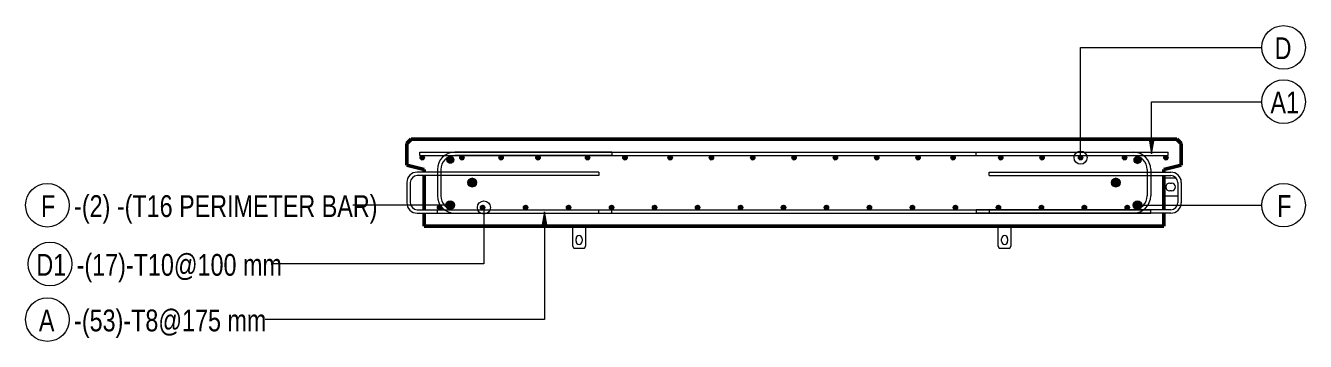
# Model space of a CAD drawing. Header units: millimetres. Extents: x -5092 to 6076, y 17515 to 18426.
# Drawn here: x -1247 to 1686, y 17671 to 18395 of the extents above; entities that cross this region are included whole.
import ezdxf

# ---------------------------------------------------------------- set-up
doc = ezdxf.new("R2010")
doc.units = ezdxf.units.MM
for name, color, linetype, lineweight in [('A-GENM', 13, 'Continuous', 18), ('A-WALL', 113, 'Continuous', 25), ('S-RBAR', 171, 'Continuous', 18), ('S-RBAR-IDEN', 171, 'Continuous', 9)]:
    doc.layers.add(name, color=color, linetype=linetype, lineweight=lineweight)
doc.styles.add('Nirmala UI Semilight', font='NirmalaS.ttf', dxfattribs={"width": 0.8, "height": 50})

# ---------------------------------------------------------------- blocks, each defined once
blk = doc.blocks.new('RR spread anchor face based - RR-SA-2_5-150-1726819-Elevation Top 2')
at = {"layer": 'A-GENM'}
for p, q in [((-3916.2, 17935.4), (-3916.2, 17890.4)), ((-3886.2, 17890.4), (-3886.2, 17935.4)), ((-3908.2, 17900.9), (-3908.2, 17906.9)), ((-3894.2, 17906.9), (-3894.2, 17900.9)), ((-3916.2, 17890.4), (-3913.7, 17885.4)), ((-3913.7, 17885.4), (-3888.7, 17885.4)), ((-3888.7, 17885.4), (-3886.2, 17890.4))]:
    blk.add_line(p, q, dxfattribs=at)
for centre, start, end in [((-3901.2, 17906.9), 0, 180), ((-3901.2, 17900.9), 180, 0)]:
    blk.add_arc(centre, 7, start, end, dxfattribs=at)
blk = doc.blocks.new('RR spread anchor face based - RR-SA-4_0-320-1726835-Elevation Top 2')
at = {"layer": 'A-GENM'}
for p, q in [((-2532.9, 18045.4), (-2561.2, 18045.4)), ((-2521.2, 18042.9), (-2522.9, 18043.8)), ((-2521.2, 18035.4), (-2521.2, 18042.9)), ((-2547.5, 18034.4), (-2543.5, 18034.4)), ((-2543.5, 18016.4), (-2547.5, 18016.4)), ((-2561.2, 18005.4), (-2529.2, 18005.4))]:
    blk.add_line(p, q, dxfattribs=at)
for centre, start, end in [((-2547.5, 18025.4), 90, 270), ((-2543.5, 18025.4), 270, 90)]:
    blk.add_arc(centre, 9, start, end, dxfattribs=at)
blk = doc.blocks.new('M_Rebar Tag_rfa Dimension - ARROW-793927-Elevation Top 2')
at = {"layer": 'S-RBAR-IDEN'}
blk.add_circle((-2286.6, 18221), 50, dxfattribs=at)
blk = doc.blocks.new('M_Rebar Tag_rfa Dimension - DOT 1_5-793931-Elevation Top 2')
at = {"layer": 'S-RBAR-IDEN'}
blk.add_circle((-2286.6, 18345.5), 50, dxfattribs=at)
blk = doc.blocks.new('M_Rebar Tag_rfa MARK - DOT 1 MM-794228-Elevation Top 2')
at = {"layer": 'S-RBAR-IDEN'}
blk.add_circle((-5120, 17983.6), 50, dxfattribs=at)

msp = doc.modelspace()

# ---------------------------------------------------------------- hatches: boundary and pattern name
at = {"layer": 'S-RBAR'}
h = msp.add_hatch(color=256, dxfattribs=at)
edge = h.paths.add_edge_path()
edge.add_arc((-338.3, 18092.4), 5, 0, 360)
for points in [[(-339.9, 18087.7), (-334.3, 18089.5), (-334.3, 18095.4), (-339.9, 18097.2), (-343.3, 18092.4)], [(-270.2, 18080.6), (-265.9, 18086), (-267.4, 18092.7), (-273.7, 18095.8), (-279.9, 18092.7), (-281.5, 18086), (-277.1, 18080.6)], [(-248.9, 18087.7), (-243.3, 18089.5), (-243.3, 18095.4), (-248.9, 18097.2), (-252.4, 18092.4)], [(-159.2, 18087.7), (-153.6, 18089.5), (-153.6, 18095.4), (-159.2, 18097.2), (-162.7, 18092.4)], [(-74.5, 18087.7), (-68.9, 18089.5), (-68.9, 18095.4), (-74.5, 18097.2), (-78, 18092.4)], [(38.9, 18087.7), (44.5, 18089.5), (44.5, 18095.4), (38.9, 18097.2), (35.5, 18092.4)], [(124.9, 18087.7), (130.5, 18089.5), (130.5, 18095.4), (124.9, 18097.2), (121.4, 18092.4)], [(228.4, 18087.7), (233.9, 18089.5), (233.9, 18095.4), (228.4, 18097.2), (224.9, 18092.4)], [(323.1, 18087.7), (328.6, 18089.5), (328.6, 18095.4), (323.1, 18097.2), (319.6, 18092.4)], [(417.8, 18087.7), (423.3, 18089.5), (423.3, 18095.4), (417.8, 18097.2), (414.3, 18092.4)], [(512.5, 18087.7), (518, 18089.5), (518, 18095.4), (512.5, 18097.2), (509, 18092.4)], [(607.2, 18087.7), (612.8, 18089.5), (612.8, 18095.4), (607.2, 18097.2), (603.7, 18092.4)], [(701.9, 18087.7), (707.5, 18089.5), (707.5, 18095.4), (701.9, 18097.2), (698.4, 18092.4)], [(796.6, 18087.7), (802.2, 18089.5), (802.2, 18095.4), (796.6, 18097.2), (793.1, 18092.4)], [(876.9, 18087.7), (882.5, 18089.5), (882.5, 18095.4), (876.9, 18097.2), (873.4, 18092.4)], [(986, 18087.7), (991.6, 18089.5), (991.6, 18095.4), (986, 18097.2), (982.5, 18092.4)], [(1080.7, 18087.7), (1086.3, 18089.5), (1086.3, 18095.4), (1080.7, 18097.2), (1077.2, 18092.4)], [(1169.1, 18087.7), (1174.7, 18089.5), (1174.7, 18095.4), (1169.1, 18097.2), (1165.7, 18092.4)], [(1270.1, 18087.7), (1275.7, 18089.5), (1275.7, 18095.4), (1270.1, 18097.2), (1266.6, 18092.4)], [(1301.1, 18079.4), (1307.3, 18082.4), (1308.9, 18089.2), (1304.5, 18094.6), (1297.6, 18094.6), (1293.3, 18089.2), (1294.8, 18082.4)], [(1364.8, 18087.7), (1370.4, 18089.5), (1370.4, 18095.4), (1364.8, 18097.2), (1361.3, 18092.4)], [(-223.7, 18025.4), (-216.6, 18028.4), (-213.7, 18035.4), (-216.6, 18042.5), (-223.7, 18045.4), (-230.7, 18042.5), (-233.7, 18035.4), (-230.7, 18028.4)], [(1251.3, 18025.4), (1258.4, 18028.4), (1261.3, 18035.4), (1258.4, 18042.5), (1251.3, 18045.4), (1244.3, 18042.5), (1241.3, 18035.4), (1244.3, 18028.4)], [(-296.8, 17973.7), (-293.4, 17978.4), (-296.8, 17983.2), (-302.4, 17981.4), (-302.4, 17975.5)], [(-270.2, 17976.4), (-265.9, 17981.8), (-267.4, 17988.6), (-273.7, 17991.6), (-279.9, 17988.6), (-281.5, 17981.8), (-277.1, 17976.4)], [(-198.3, 17973.7), (-194.9, 17978.4), (-198.3, 17983.2), (-203.9, 17981.4), (-203.9, 17975.5)], [(-99.8, 17973.7), (-96.4, 17978.4), (-99.8, 17983.2), (-105.4, 17981.4), (-105.4, 17975.5), (-100.9, 17974)], [(-1.3, 17973.7), (2.1, 17978.4), (-1.3, 17983.2), (-6.9, 17981.4), (-6.9, 17975.5)], [(97.2, 17973.7), (100.6, 17978.4), (97.2, 17983.2), (91.6, 17981.4), (91.6, 17975.5)], [(195.7, 17973.7), (199.1, 17978.4), (195.7, 17983.2), (190.1, 17981.4), (190.1, 17975.5)], [(294.2, 17973.7), (297.7, 17978.4), (294.2, 17983.2), (288.6, 17981.4), (288.6, 17975.5)], [(392.7, 17973.7), (396.2, 17978.4), (392.7, 17983.2), (387.1, 17981.4), (387.1, 17975.5)], [(491.2, 17973.7), (494.7, 17978.4), (491.2, 17983.2), (485.6, 17981.4), (485.6, 17975.5)], [(589.7, 17973.7), (593.2, 17978.4), (589.7, 17983.2), (584.1, 17981.4), (584.1, 17975.5)], [(688.2, 17973.7), (691.7, 17978.4), (688.2, 17983.2), (682.6, 17981.4), (682.6, 17975.5)], [(786.7, 17973.7), (790.2, 17978.4), (786.7, 17983.2), (781.1, 17981.4), (781.1, 17975.5)], [(885.2, 17973.7), (888.7, 17978.4), (885.2, 17983.2), (879.6, 17981.4), (879.6, 17975.5)], [(983.7, 17973.7), (987.2, 17978.4), (983.7, 17983.2), (978.1, 17981.4), (978.1, 17975.5)], [(1082.2, 17973.7), (1085.7, 17978.4), (1082.2, 17983.2), (1076.6, 17981.4), (1076.6, 17975.5)], [(1180.7, 17973.7), (1184.2, 17978.4), (1180.7, 17983.2), (1175.2, 17981.4), (1175.2, 17975.5)], [(1279.2, 17973.7), (1282.7, 17978.4), (1279.2, 17983.2), (1273.7, 17981.4), (1273.7, 17975.5)], [(1301.1, 17975.7), (1307.3, 17978.7), (1308.9, 17985.5), (1304.5, 17990.9), (1297.6, 17990.9), (1293.3, 17985.5), (1294.8, 17978.7)]]:
    msp.add_hatch(color=256, dxfattribs=at).paths.add_polyline_path(points)
h = msp.add_hatch(color=256, dxfattribs=at)
edge = h.paths.add_edge_path()
edge.add_arc((-273.7, 18087.8), 8, 0, 360)
h = msp.add_hatch(color=256, dxfattribs=at)
edge = h.paths.add_edge_path()
edge.add_arc((-247.4, 18092.4), 5, 0, 360)
h = msp.add_hatch(color=256, dxfattribs=at)
edge = h.paths.add_edge_path()
edge.add_arc((-157.7, 18092.4), 5, 0, 360)
h = msp.add_hatch(color=256, dxfattribs=at)
edge = h.paths.add_edge_path()
edge.add_arc((-73, 18092.4), 5, 0, 360)
h = msp.add_hatch(color=256, dxfattribs=at)
edge = h.paths.add_edge_path()
edge.add_arc((40.5, 18092.4), 5, 0, 360)
h = msp.add_hatch(color=256, dxfattribs=at)
edge = h.paths.add_edge_path()
edge.add_arc((126.4, 18092.4), 5, 0, 360)
h = msp.add_hatch(color=256, dxfattribs=at)
edge = h.paths.add_edge_path()
edge.add_arc((229.9, 18092.4), 5, 0, 360)
h = msp.add_hatch(color=256, dxfattribs=at)
edge = h.paths.add_edge_path()
edge.add_arc((324.6, 18092.4), 5, 0, 360)
h = msp.add_hatch(color=256, dxfattribs=at)
edge = h.paths.add_edge_path()
edge.add_arc((419.3, 18092.4), 5, 0, 360)
h = msp.add_hatch(color=256, dxfattribs=at)
edge = h.paths.add_edge_path()
edge.add_arc((514, 18092.4), 5, 0, 360)
h = msp.add_hatch(color=256, dxfattribs=at)
edge = h.paths.add_edge_path()
edge.add_arc((608.7, 18092.4), 5, 0, 360)
h = msp.add_hatch(color=256, dxfattribs=at)
edge = h.paths.add_edge_path()
edge.add_arc((703.4, 18092.4), 5, 0, 360)
h = msp.add_hatch(color=256, dxfattribs=at)
edge = h.paths.add_edge_path()
edge.add_arc((798.1, 18092.4), 5, 0, 360)
h = msp.add_hatch(color=256, dxfattribs=at)
edge = h.paths.add_edge_path()
edge.add_arc((878.4, 18092.4), 5, 0, 360)
h = msp.add_hatch(color=256, dxfattribs=at)
edge = h.paths.add_edge_path()
edge.add_arc((987.5, 18092.4), 5, 0, 360)
h = msp.add_hatch(color=256, dxfattribs=at)
edge = h.paths.add_edge_path()
edge.add_arc((1082.2, 18092.4), 5, 0, 360)
h = msp.add_hatch(color=256, dxfattribs=at)
edge = h.paths.add_edge_path()
edge.add_arc((1170.7, 18092.4), 5, 0, 360)
h = msp.add_hatch(color=256, dxfattribs=at)
edge = h.paths.add_edge_path()
edge.add_arc((1271.6, 18092.4), 5, 0, 360)
h = msp.add_hatch(color=256, dxfattribs=at)
edge = h.paths.add_edge_path()
edge.add_arc((1301.1, 18087.4), 8, 0, 360)
h = msp.add_hatch(color=256, dxfattribs=at)
edge = h.paths.add_edge_path()
edge.add_arc((1366.3, 18092.4), 5, 0, 360)
h = msp.add_hatch(color=256, dxfattribs=at)
edge = h.paths.add_edge_path()
edge.add_arc((-223.7, 18035.4), 10, 0, 360)
h = msp.add_hatch(color=256, dxfattribs=at)
edge = h.paths.add_edge_path()
edge.add_arc((1251.3, 18035.4), 10, 0, 360)
h = msp.add_hatch(color=256, dxfattribs=at)
edge = h.paths.add_edge_path()
edge.add_arc((-298.4, 17978.4), 5, 0, 360)
h = msp.add_hatch(color=256, dxfattribs=at)
edge = h.paths.add_edge_path()
edge.add_arc((-273.7, 17983.6), 8, 0, 360)
h = msp.add_hatch(color=256, dxfattribs=at)
edge = h.paths.add_edge_path()
edge.add_arc((-199.9, 17978.4), 5, 0, 360)
h = msp.add_hatch(color=256, dxfattribs=at)
edge = h.paths.add_edge_path()
edge.add_arc((-101.4, 17978.4), 5, 0, 360)
h = msp.add_hatch(color=256, dxfattribs=at)
edge = h.paths.add_edge_path()
edge.add_arc((-2.9, 17978.4), 5, 0, 360)
h = msp.add_hatch(color=256, dxfattribs=at)
edge = h.paths.add_edge_path()
edge.add_arc((95.6, 17978.4), 5, 0, 360)
h = msp.add_hatch(color=256, dxfattribs=at)
edge = h.paths.add_edge_path()
edge.add_arc((194.1, 17978.4), 5, 0, 360)
h = msp.add_hatch(color=256, dxfattribs=at)
edge = h.paths.add_edge_path()
edge.add_arc((292.7, 17978.4), 5, 0, 360)
h = msp.add_hatch(color=256, dxfattribs=at)
edge = h.paths.add_edge_path()
edge.add_arc((391.2, 17978.4), 5, 0, 360)
h = msp.add_hatch(color=256, dxfattribs=at)
edge = h.paths.add_edge_path()
edge.add_arc((489.7, 17978.4), 5, 0, 360)
h = msp.add_hatch(color=256, dxfattribs=at)
edge = h.paths.add_edge_path()
edge.add_arc((588.2, 17978.4), 5, 0, 360)
h = msp.add_hatch(color=256, dxfattribs=at)
edge = h.paths.add_edge_path()
edge.add_arc((686.7, 17978.4), 5, 0, 360)
h = msp.add_hatch(color=256, dxfattribs=at)
edge = h.paths.add_edge_path()
edge.add_arc((785.2, 17978.4), 5, 0, 360)
h = msp.add_hatch(color=256, dxfattribs=at)
edge = h.paths.add_edge_path()
edge.add_arc((883.7, 17978.4), 5, 0, 360)
h = msp.add_hatch(color=256, dxfattribs=at)
edge = h.paths.add_edge_path()
edge.add_arc((982.2, 17978.4), 5, 0, 360)
h = msp.add_hatch(color=256, dxfattribs=at)
edge = h.paths.add_edge_path()
edge.add_arc((1080.7, 17978.4), 5, 0, 360)
h = msp.add_hatch(color=256, dxfattribs=at)
edge = h.paths.add_edge_path()
edge.add_arc((1179.2, 17978.4), 5, 0, 360)
h = msp.add_hatch(color=256, dxfattribs=at)
edge = h.paths.add_edge_path()
edge.add_arc((1277.7, 17978.4), 5, 0, 360)
h = msp.add_hatch(color=256, dxfattribs=at)
edge = h.paths.add_edge_path()
edge.add_arc((1301.1, 17983.7), 8, 0, 360)
at = {"layer": 'S-RBAR-IDEN'}
for points in [[(1333.5, 18101.4), (1338.8, 18131.4), (1328.3, 18131.4)], [(-58, 17968.4), (-63.2, 17938.4), (-52.7, 17938.4)]]:
    msp.add_hatch(color=256, dxfattribs=at).paths.add_polyline_path(points)

# ---------------------------------------------------------------- linework, layer by layer
at = {"layer": 'A-WALL', "lineweight": 50}
for p, q in [((-363.7, 18135.4), (-373.7, 18125.4)), ((1391.3, 18135.4), (-363.7, 18135.4)), ((1401.3, 18125.4), (1391.3, 18135.4)), ((-373.7, 18125.4), (-373.7, 18075.4)), ((1401.3, 18075.4), (1401.3, 18125.4)), ((-373.7, 18075.4), (-333.7, 18065.4)), ((1361.3, 18065.4), (1401.3, 18075.4)), ((-333.7, 18065.4), (-333.7, 18059.4)), ((-333.7, 18051.4), (-333.7, 17973.4)), ((1361.3, 18059.4), (1361.3, 18065.4)), ((1361.3, 17973.4), (1361.3, 18051.4)), ((-333.7, 17965.4), (-333.7, 17935.4)), ((1361.3, 17935.4), (1361.3, 17965.4)), ((-333.7, 17935.4), (1361.3, 17935.4))]:
    msp.add_line(p, q, dxfattribs=at)
at = {"layer": 'S-RBAR'}
for p, q in [((-343.7, 18105.4), (1371.3, 18105.4)), ((-343.7, 18097.4), (-343.7, 18105.4)), ((96.3, 18105.4), (-263.7, 18105.4)), ((96.3, 18105.4), (96.3, 18097.4)), ((931.3, 18105.4), (1291.3, 18105.4)), ((931.3, 18097.4), (931.3, 18105.4)), ((1371.3, 18097.4), (1371.3, 18105.4)), ((-343.7, 18097.4), (1371.3, 18097.4)), ((-339.9, 18097.2), (-343.3, 18092.4)), ((-343.3, 18092.4), (-339.9, 18087.7)), ((-334.3, 18095.4), (-339.9, 18097.2)), ((-339.9, 18087.7), (-334.3, 18089.5)), ((-334.3, 18089.5), (-334.3, 18095.4)), ((-279.9, 18092.7), (-281.5, 18086)), ((-281.5, 18086), (-277.1, 18080.6)), ((-273.7, 18095.8), (-279.9, 18092.7)), ((-277.1, 18080.6), (-270.2, 18080.6)), ((-267.4, 18092.7), (-273.7, 18095.8)), ((-270.2, 18080.6), (-265.9, 18086)), ((-265.9, 18086), (-267.4, 18092.7)), ((96.3, 18097.4), (-263.7, 18097.4)), ((-248.9, 18097.2), (-252.4, 18092.4)), ((-252.4, 18092.4), (-248.9, 18087.7)), ((-243.3, 18095.4), (-248.9, 18097.2)), ((-248.9, 18087.7), (-243.3, 18089.5)), ((-243.3, 18089.5), (-243.3, 18095.4)), ((-159.2, 18097.2), (-162.7, 18092.4)), ((-162.7, 18092.4), (-159.2, 18087.7)), ((-153.6, 18095.4), (-159.2, 18097.2)), ((-159.2, 18087.7), (-153.6, 18089.5)), ((-153.6, 18089.5), (-153.6, 18095.4)), ((-74.5, 18097.2), (-78, 18092.4)), ((-78, 18092.4), (-74.5, 18087.7)), ((-68.9, 18095.4), (-74.5, 18097.2)), ((-74.5, 18087.7), (-68.9, 18089.5)), ((-68.9, 18089.5), (-68.9, 18095.4)), ((38.9, 18097.2), (35.5, 18092.4)), ((35.5, 18092.4), (38.9, 18087.7)), ((44.5, 18095.4), (38.9, 18097.2)), ((38.9, 18087.7), (44.5, 18089.5)), ((44.5, 18089.5), (44.5, 18095.4)), ((124.9, 18097.2), (121.4, 18092.4)), ((121.4, 18092.4), (124.9, 18087.7)), ((130.5, 18095.4), (124.9, 18097.2)), ((124.9, 18087.7), (130.5, 18089.5)), ((130.5, 18089.5), (130.5, 18095.4)), ((228.4, 18097.2), (224.9, 18092.4)), ((224.9, 18092.4), (228.4, 18087.7)), ((233.9, 18095.4), (228.4, 18097.2)), ((228.4, 18087.7), (233.9, 18089.5)), ((233.9, 18089.5), (233.9, 18095.4)), ((323.1, 18097.2), (319.6, 18092.4)), ((319.6, 18092.4), (323.1, 18087.7)), ((328.6, 18095.4), (323.1, 18097.2)), ((323.1, 18087.7), (328.6, 18089.5)), ((328.6, 18089.5), (328.6, 18095.4)), ((417.8, 18097.2), (414.3, 18092.4)), ((414.3, 18092.4), (417.8, 18087.7)), ((423.3, 18095.4), (417.8, 18097.2)), ((417.8, 18087.7), (423.3, 18089.5)), ((423.3, 18089.5), (423.3, 18095.4)), ((512.5, 18097.2), (509, 18092.4)), ((509, 18092.4), (512.5, 18087.7)), ((518, 18095.4), (512.5, 18097.2)), ((512.5, 18087.7), (518, 18089.5)), ((518, 18089.5), (518, 18095.4)), ((607.2, 18097.2), (603.7, 18092.4)), ((603.7, 18092.4), (607.2, 18087.7)), ((612.8, 18095.4), (607.2, 18097.2)), ((607.2, 18087.7), (612.8, 18089.5)), ((612.8, 18089.5), (612.8, 18095.4)), ((701.9, 18097.2), (698.4, 18092.4)), ((698.4, 18092.4), (701.9, 18087.7)), ((707.5, 18095.4), (701.9, 18097.2)), ((701.9, 18087.7), (707.5, 18089.5)), ((707.5, 18089.5), (707.5, 18095.4)), ((796.6, 18097.2), (793.1, 18092.4)), ((793.1, 18092.4), (796.6, 18087.7)), ((802.2, 18095.4), (796.6, 18097.2)), ((796.6, 18087.7), (802.2, 18089.5)), ((802.2, 18089.5), (802.2, 18095.4)), ((876.9, 18097.2), (873.4, 18092.4)), ((873.4, 18092.4), (876.9, 18087.7)), ((882.5, 18095.4), (876.9, 18097.2)), ((876.9, 18087.7), (882.5, 18089.5)), ((882.5, 18089.5), (882.5, 18095.4)), ((931.3, 18097.4), (1291.3, 18097.4)), ((986, 18097.2), (982.5, 18092.4)), ((982.5, 18092.4), (986, 18087.7)), ((991.6, 18095.4), (986, 18097.2)), ((986, 18087.7), (991.6, 18089.5)), ((991.6, 18089.5), (991.6, 18095.4)), ((1080.7, 18097.2), (1077.2, 18092.4)), ((1077.2, 18092.4), (1080.7, 18087.7)), ((1086.3, 18095.4), (1080.7, 18097.2)), ((1080.7, 18087.7), (1086.3, 18089.5)), ((1086.3, 18089.5), (1086.3, 18095.4)), ((1169.1, 18097.2), (1165.7, 18092.4)), ((1165.7, 18092.4), (1169.1, 18087.7)), ((1174.7, 18095.4), (1169.1, 18097.2)), ((1169.1, 18087.7), (1174.7, 18089.5)), ((1174.7, 18089.5), (1174.7, 18095.4)), ((1270.1, 18097.2), (1266.6, 18092.4)), ((1266.6, 18092.4), (1270.1, 18087.7)), ((1275.7, 18095.4), (1270.1, 18097.2)), ((1270.1, 18087.7), (1275.7, 18089.5)), ((1275.7, 18089.5), (1275.7, 18095.4)), ((1297.6, 18094.6), (1293.3, 18089.2)), ((1293.3, 18089.2), (1294.8, 18082.4)), ((1294.8, 18082.4), (1301.1, 18079.4)), ((1304.5, 18094.6), (1297.6, 18094.6)), ((1301.1, 18079.4), (1307.3, 18082.4)), ((1308.9, 18089.2), (1304.5, 18094.6)), ((1307.3, 18082.4), (1308.9, 18089.2)), ((1364.8, 18097.2), (1361.3, 18092.4)), ((1361.3, 18092.4), (1364.8, 18087.7)), ((1370.4, 18095.4), (1364.8, 18097.2)), ((1364.8, 18087.7), (1370.4, 18089.5)), ((1370.4, 18089.5), (1370.4, 18095.4)), ((66.3, 18059.4), (-349.7, 18059.4)), ((66.3, 18051.4), (-349.7, 18051.4)), ((-303.7, 18065.4), (-303.7, 18005.4)), ((-295.7, 18065.4), (-295.7, 18005.4)), ((-230.7, 18042.5), (-233.7, 18035.4)), ((-223.7, 18045.4), (-230.7, 18042.5)), ((-216.6, 18042.5), (-223.7, 18045.4)), ((-213.7, 18035.4), (-216.6, 18042.5)), ((66.3, 18059.4), (66.3, 18051.4)), ((961.3, 18059.4), (1377.3, 18059.4)), ((961.3, 18051.4), (961.3, 18059.4)), ((961.3, 18051.4), (1377.3, 18051.4)), ((1244.3, 18042.5), (1241.3, 18035.4)), ((1251.3, 18045.4), (1244.3, 18042.5)), ((1258.4, 18042.5), (1251.3, 18045.4)), ((1261.3, 18035.4), (1258.4, 18042.5)), ((1323.3, 18065.4), (1323.3, 18005.4)), ((1331.3, 18065.4), (1331.3, 18005.4)), ((-373.7, 18035.4), (-373.7, 17989.4)), ((-365.7, 18035.4), (-365.7, 17989.4)), ((-233.7, 18035.4), (-230.7, 18028.4)), ((-230.7, 18028.4), (-223.7, 18025.4)), ((-223.7, 18025.4), (-216.6, 18028.4)), ((-216.6, 18028.4), (-213.7, 18035.4)), ((1241.3, 18035.4), (1244.3, 18028.4)), ((1244.3, 18028.4), (1251.3, 18025.4)), ((1251.3, 18025.4), (1258.4, 18028.4)), ((1258.4, 18028.4), (1261.3, 18035.4)), ((1393.3, 18035.4), (1393.3, 17989.4)), ((1401.3, 18035.4), (1401.3, 17989.4)), ((-296.8, 17983.2), (-302.4, 17981.4)), ((-302.4, 17981.4), (-302.4, 17975.5)), ((-293.4, 17978.4), (-296.8, 17983.2)), ((-279.9, 17988.6), (-281.5, 17981.8)), ((-281.5, 17981.8), (-277.1, 17976.4)), ((-273.7, 17991.6), (-279.9, 17988.6)), ((-267.4, 17988.6), (-273.7, 17991.6)), ((-270.2, 17976.4), (-265.9, 17981.8)), ((-265.9, 17981.8), (-267.4, 17988.6)), ((-198.3, 17983.2), (-203.9, 17981.4)), ((-203.9, 17981.4), (-203.9, 17975.5)), ((-194.9, 17978.4), (-198.3, 17983.2)), ((-99.8, 17983.2), (-105.4, 17981.4)), ((-105.4, 17981.4), (-105.4, 17975.5)), ((-96.4, 17978.4), (-99.8, 17983.2)), ((-1.3, 17983.2), (-6.9, 17981.4)), ((-6.9, 17981.4), (-6.9, 17975.5)), ((2.1, 17978.4), (-1.3, 17983.2)), ((97.2, 17983.2), (91.6, 17981.4)), ((91.6, 17981.4), (91.6, 17975.5)), ((100.6, 17978.4), (97.2, 17983.2)), ((195.7, 17983.2), (190.1, 17981.4)), ((190.1, 17981.4), (190.1, 17975.5)), ((199.1, 17978.4), (195.7, 17983.2)), ((294.2, 17983.2), (288.6, 17981.4)), ((288.6, 17981.4), (288.6, 17975.5)), ((297.7, 17978.4), (294.2, 17983.2)), ((392.7, 17983.2), (387.1, 17981.4)), ((387.1, 17981.4), (387.1, 17975.5)), ((396.2, 17978.4), (392.7, 17983.2)), ((491.2, 17983.2), (485.6, 17981.4)), ((485.6, 17981.4), (485.6, 17975.5)), ((494.7, 17978.4), (491.2, 17983.2)), ((589.7, 17983.2), (584.1, 17981.4)), ((584.1, 17981.4), (584.1, 17975.5)), ((593.2, 17978.4), (589.7, 17983.2)), ((688.2, 17983.2), (682.6, 17981.4)), ((682.6, 17981.4), (682.6, 17975.5)), ((691.7, 17978.4), (688.2, 17983.2)), ((786.7, 17983.2), (781.1, 17981.4)), ((781.1, 17981.4), (781.1, 17975.5)), ((790.2, 17978.4), (786.7, 17983.2)), ((885.2, 17983.2), (879.6, 17981.4)), ((879.6, 17981.4), (879.6, 17975.5)), ((888.7, 17978.4), (885.2, 17983.2)), ((983.7, 17983.2), (978.1, 17981.4)), ((978.1, 17981.4), (978.1, 17975.5)), ((987.2, 17978.4), (983.7, 17983.2)), ((1082.2, 17983.2), (1076.6, 17981.4)), ((1076.6, 17981.4), (1076.6, 17975.5)), ((1085.7, 17978.4), (1082.2, 17983.2)), ((1180.7, 17983.2), (1175.2, 17981.4)), ((1175.2, 17981.4), (1175.2, 17975.5)), ((1184.2, 17978.4), (1180.7, 17983.2)), ((1279.2, 17983.2), (1273.7, 17981.4)), ((1273.7, 17981.4), (1273.7, 17975.5)), ((1282.7, 17978.4), (1279.2, 17983.2)), ((1297.6, 17990.9), (1293.3, 17985.5)), ((1293.3, 17985.5), (1294.8, 17978.7)), ((1304.5, 17990.9), (1297.6, 17990.9)), ((1308.9, 17985.5), (1304.5, 17990.9)), ((1307.3, 17978.7), (1308.9, 17985.5)), ((-349.7, 17973.4), (66.3, 17973.4)), ((-349.7, 17965.4), (66.3, 17965.4)), ((-303.7, 17973.4), (1331.3, 17973.4)), ((-303.7, 17965.4), (-303.7, 17973.4)), ((-303.7, 17965.4), (1331.3, 17965.4)), ((-302.4, 17975.5), (-296.8, 17973.7)), ((-296.8, 17973.7), (-293.4, 17978.4)), ((-277.1, 17976.4), (-270.2, 17976.4)), ((-263.7, 17973.4), (96.3, 17973.4)), ((-263.7, 17965.4), (96.3, 17965.4)), ((-203.9, 17975.5), (-198.3, 17973.7)), ((-198.3, 17973.7), (-194.9, 17978.4)), ((-105.4, 17975.5), (-100.9, 17974)), ((-100.9, 17974), (-99.8, 17973.7)), ((-99.8, 17973.7), (-96.4, 17978.4)), ((-6.9, 17975.5), (-1.3, 17973.7)), ((-1.3, 17973.7), (2.1, 17978.4)), ((66.3, 17965.4), (66.3, 17973.4)), ((91.6, 17975.5), (97.2, 17973.7)), ((96.3, 17965.4), (96.3, 17973.4)), ((97.2, 17973.7), (100.6, 17978.4)), ((190.1, 17975.5), (195.7, 17973.7)), ((195.7, 17973.7), (199.1, 17978.4)), ((288.6, 17975.5), (294.2, 17973.7)), ((294.2, 17973.7), (297.7, 17978.4)), ((387.1, 17975.5), (392.7, 17973.7)), ((392.7, 17973.7), (396.2, 17978.4)), ((485.6, 17975.5), (491.2, 17973.7)), ((491.2, 17973.7), (494.7, 17978.4)), ((584.1, 17975.5), (589.7, 17973.7)), ((589.7, 17973.7), (593.2, 17978.4)), ((682.6, 17975.5), (688.2, 17973.7)), ((688.2, 17973.7), (691.7, 17978.4)), ((781.1, 17975.5), (786.7, 17973.7)), ((786.7, 17973.7), (790.2, 17978.4)), ((879.6, 17975.5), (885.2, 17973.7)), ((885.2, 17973.7), (888.7, 17978.4)), ((1291.3, 17973.4), (931.3, 17973.4)), ((931.3, 17973.4), (931.3, 17965.4)), ((1291.3, 17965.4), (931.3, 17965.4)), ((1377.3, 17973.4), (961.3, 17973.4)), ((961.3, 17973.4), (961.3, 17965.4)), ((1377.3, 17965.4), (961.3, 17965.4)), ((978.1, 17975.5), (983.7, 17973.7)), ((983.7, 17973.7), (987.2, 17978.4)), ((1076.6, 17975.5), (1082.2, 17973.7)), ((1082.2, 17973.7), (1085.7, 17978.4)), ((1175.2, 17975.5), (1180.7, 17973.7)), ((1180.7, 17973.7), (1184.2, 17978.4)), ((1273.7, 17975.5), (1279.2, 17973.7)), ((1279.2, 17973.7), (1282.7, 17978.4)), ((1294.8, 17978.7), (1301.1, 17975.7)), ((1301.1, 17975.7), (1307.3, 17978.7)), ((1331.3, 17965.4), (1331.3, 17973.4))]:
    msp.add_line(p, q, dxfattribs=at)
for centre, radius in [((-338.3, 18092.4), 5), ((-273.7, 18087.8), 8), ((-247.4, 18092.4), 5), ((-157.7, 18092.4), 5), ((-73, 18092.4), 5), ((40.5, 18092.4), 5), ((126.4, 18092.4), 5), ((229.9, 18092.4), 5), ((324.6, 18092.4), 5), ((419.3, 18092.4), 5), ((514, 18092.4), 5), ((608.7, 18092.4), 5), ((703.4, 18092.4), 5), ((798.1, 18092.4), 5), ((878.4, 18092.4), 5), ((987.5, 18092.4), 5), ((1082.2, 18092.4), 5), ((1170.7, 18092.4), 5), ((1271.6, 18092.4), 5), ((1301.1, 18087.4), 8), ((1366.3, 18092.4), 5), ((-223.7, 18035.4), 10), ((1251.3, 18035.4), 10), ((-298.4, 17978.4), 5), ((-273.7, 17983.6), 8), ((-199.9, 17978.4), 5), ((-101.4, 17978.4), 5), ((-2.9, 17978.4), 5), ((95.6, 17978.4), 5), ((194.1, 17978.4), 5), ((292.7, 17978.4), 5), ((391.2, 17978.4), 5), ((489.7, 17978.4), 5), ((588.2, 17978.4), 5), ((686.7, 17978.4), 5), ((785.2, 17978.4), 5), ((883.7, 17978.4), 5), ((982.2, 17978.4), 5), ((1080.7, 17978.4), 5), ((1179.2, 17978.4), 5), ((1277.7, 17978.4), 5), ((1301.1, 17983.7), 8)]:
    msp.add_circle(centre, radius, dxfattribs=at)
for centre, radius, start, end in [((-263.7, 18065.4), 40, 90, 180), ((1291.3, 18065.4), 40, 0, 90), ((-263.7, 18065.4), 32, 90, 180), ((1291.3, 18065.4), 32, 0, 90), ((-349.7, 18035.4), 24, 90, 180), ((-349.7, 18035.4), 16, 90, 180), ((1377.3, 18035.4), 24, 0, 90), ((1377.3, 18035.4), 16, 0, 90), ((-349.7, 17989.4), 24, 180, 270), ((-349.7, 17989.4), 16, 180, 270), ((-263.7, 18005.4), 40, 180, 270), ((-263.7, 18005.4), 32, 180, 270), ((1291.3, 18005.4), 32, 270, 0), ((1291.3, 18005.4), 40, 270, 0), ((1377.3, 17989.4), 16, 270, 0), ((1377.3, 17989.4), 24, 270, 360)]:
    msp.add_arc(centre, radius, start, end, dxfattribs=at)
at = {"layer": 'S-RBAR-IDEN'}
for p, q in [((1170.6, 18345.5), (1585.9, 18345.5)), ((1170.6, 18092.7), (1170.6, 18345.5)), ((1333.5, 18221), (1585.9, 18221)), ((1333.5, 18101.4), (1333.5, 18221)), ((1338.8, 18131.4), (1328.3, 18131.4)), ((1328.3, 18131.4), (1333.5, 18101.4)), ((1333.5, 18101.4), (1338.8, 18131.4)), ((-274.5, 17983.6), (-497.1, 17983.6)), ((1301.2, 17983.7), (1585.9, 17983.7)), ((-197, 17978.4), (-197, 17848.9)), ((-58, 17968.4), (-63.2, 17938.4)), ((-52.7, 17938.4), (-58, 17968.4)), ((-58, 17968.4), (-58, 17721.4)), ((-63.2, 17938.4), (-52.7, 17938.4)), ((-197, 17848.9), (-679.6, 17848.9)), ((-58, 17721.4), (-698.1, 17721.4))]:
    msp.add_line(p, q, dxfattribs=at)
for centre, radius in [((1170.6, 18092.7), 15), ((-274.5, 17983.6), 10), ((-197, 17978.4), 15), ((1301.2, 17983.7), 10)]:
    msp.add_circle(centre, radius, dxfattribs=at)

# ---------------------------------------------------------------- block references
at = {"layer": 'A-GENM'}
for name, p in [('RR spread anchor face based - RR-SA-4_0-320-1726835-Elevation Top 2', (3922.5, 0)), ('RR spread anchor face based - RR-SA-2_5-150-1726819-Elevation Top 2', (3922.5, 0)), ('RR spread anchor face based - RR-SA-2_5-150-1726819-Elevation Top 2', (4897.5, 0))]:
    msp.add_blockref(name, p, dxfattribs=at)
at = {"layer": 'S-RBAR-IDEN'}
for name, p in [('M_Rebar Tag_rfa Dimension - DOT 1_5-793931-Elevation Top 2', (3922.5, 0)), ('M_Rebar Tag_rfa Dimension - ARROW-793927-Elevation Top 2', (3922.5, 0)), ('M_Rebar Tag_rfa MARK - DOT 1 MM-794228-Elevation Top 2', (3922.5, 0)), ('M_Rebar Tag_rfa MARK - DOT 1 MM-794228-Elevation Top 2', (6755.9, 0.1)), ('M_Rebar Tag_rfa Dimension - DOT 1_5-793931-Elevation Top 2', (1095.1, -496.6)), ('M_Rebar Tag_rfa Dimension - ARROW-793927-Elevation Top 2', (1089.2, -499.6))]:
    msp.add_blockref(name, p, dxfattribs=at)

# ---------------------------------------------------------------- texts
at = {"layer": 'S-RBAR-IDEN', "char_height": 50, "attachment_point": 1, "style": 'Nirmala UI Semilight'}
for s, insert, width in [('D', (1615.3, 18368.5), 46.177), ('A1', (1605.8, 18244.1), 69.266), ('F', (-1212.2, 18006.6), 32.067), ('-(2) -(T16 PERIMETER BAR)', (-1136.3, 18006.6), 773.468), ('F', (1621.1, 18006.7), 32.067), ('D1', (-1222.7, 17871.9), 71.831), ('-(17)-T10@100 mm', (-1130.5, 17871.9), 545.147), ('-(53)-T8@175 mm', (-1136.3, 17744.4), 529.755), ('A', (-1217, 17744.4), 43.612)]:
    msp.add_mtext(s, dxfattribs=dict(at, insert=insert, width=width))

doc.saveas('drawing.dxf')
